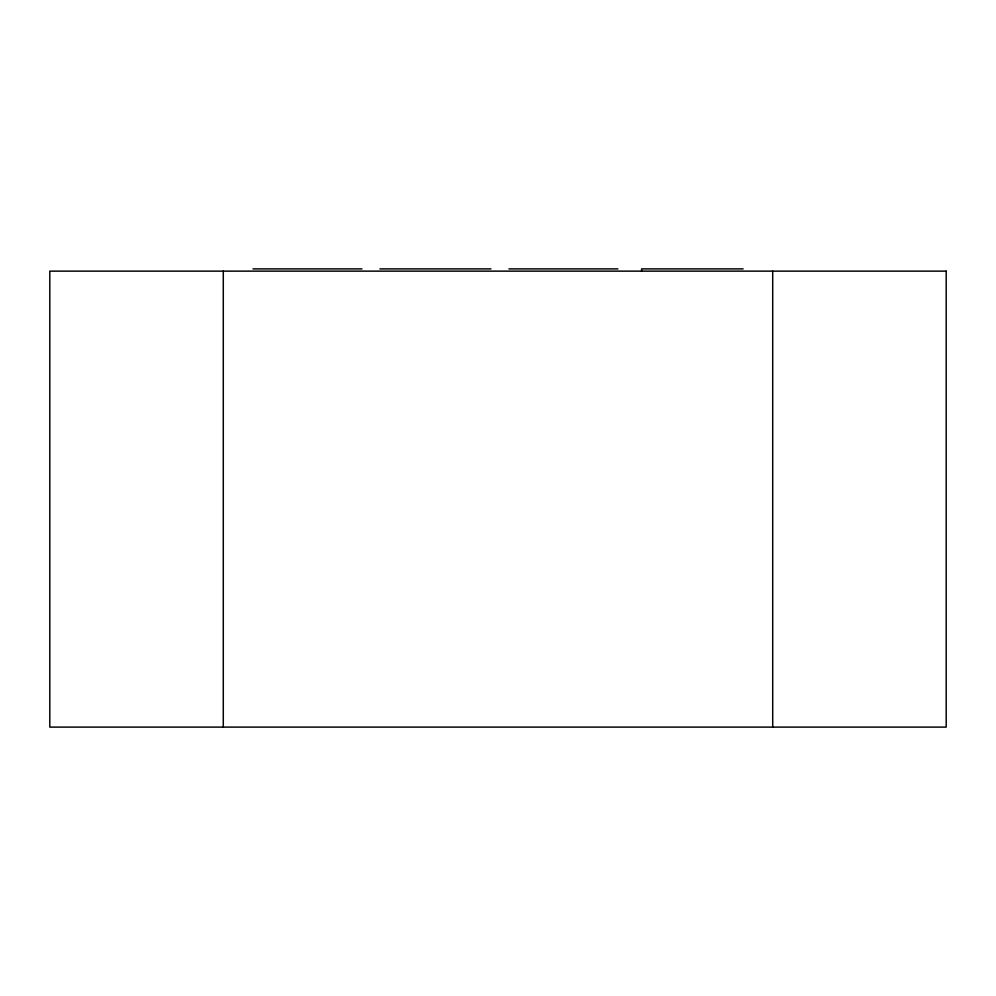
<?xml version="1.0" encoding="UTF-8"?>
<svg xmlns="http://www.w3.org/2000/svg" width="996" height="996" viewBox="0 0 996 996"><rect width="100%" height="100%" fill="white"/><g stroke="black" fill="none" stroke-linecap="round" stroke-linejoin="round"><path stroke-width="1.49" d="M252.984 268.895L361.959 268.895M379.924 268.895L490.953 268.895M508.931 268.895L617.906 268.895M743.128 268.895L641.598 268.895L641.598 271.136M772.709 271.136L772.709 727.105M223.291 271.136L223.291 727.105M946.2 271.136L49.8 271.136L49.8 727.105L946.2 727.105L946.2 271.136"/></g></svg>
